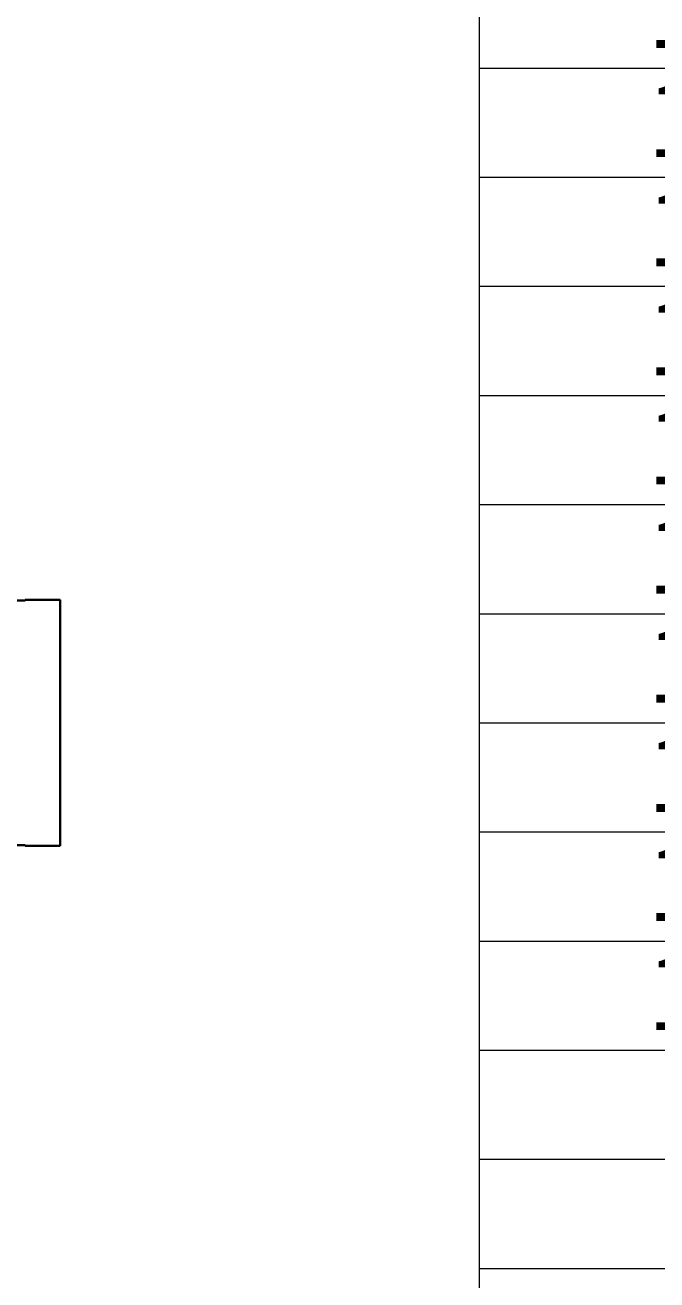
# Model space of a CAD drawing. Header units: millimetres. Extents: x 0 to 4220, y 0 to 2956.
# Drawn here: x 2160 to 2449, y 864 to 1439 of the extents above; entities that cross this region are included whole.
import ezdxf

# ---------------------------------------------------------------- set-up
doc = ezdxf.new("R2010")
doc.units = ezdxf.units.MM
doc.linetypes.add('SLD-实线', pattern=[0])
doc.styles.add('SLDTEXTSTYLE0', font='HYSWLONGFANGSONG.TTF')

# ---------------------------------------------------------------- blocks, each defined once
blk = doc.blocks.new('SW_TABLEANNOTATION_1')
at = {"color": 0, "linetype": 'SLD-实线', "lineweight": 0}
for p, q in [((0, 0), (0, -2462.64)), ((0, -1482.64), (1751.98, -1482.64)), ((0, -1532.64), (1751.98, -1532.64)), ((0, -1582.64), (1751.98, -1582.64)), ((0, -1632.64), (1751.98, -1632.64)), ((0, -1682.64), (1751.98, -1682.64)), ((0, -1732.64), (1751.98, -1732.64)), ((0, -1782.64), (1751.98, -1782.64)), ((0, -1832.64), (1751.98, -1832.64)), ((0, -1882.64), (1751.98, -1882.64)), ((0, -1932.64), (1751.98, -1932.64)), ((0, -1982.64), (1751.98, -1982.64)), ((0, -2032.64), (1751.98, -2032.64))]:
    blk.add_line(p, q, dxfattribs=at)
at = {"color": 0, "linetype": 'SLD-实线', "lineweight": 0, "char_height": 35, "attachment_point": 1, "style": 'SLDTEXTSTYLE0'}
for s, insert in [('19', (78.8, -1438.43)), ('18', (78.8, -1488.43)), ('17', (78.8, -1538.43)), ('16', (78.8, -1588.43)), ('15', (78.77, -1638.43)), ('14', (78.77, -1688.43)), ('13', (78.77, -1738.43)), ('12', (78.77, -1788.43)), ('11', (78.77, -1838.43)), ('10', (78.77, -1888.43))]:
    blk.add_mtext(s, dxfattribs=dict(at, insert=insert))

msp = doc.modelspace()

# ---------------------------------------------------------------- linework, layer by layer
at = {"color": 7, "linetype": 'SLD-实线', "lineweight": 30}
for p, q in [((2110.02, 1175.61), (2160.02, 1175.61)), ((2160.02, 1176.01), (2160.02, 1175.61)), ((2176.02, 1176.01), (2160.02, 1176.01)), ((2176.02, 1176.01), (2176.02, 1063.21)), ((2160.02, 1063.61), (2110.02, 1063.61)), ((2160.02, 1063.61), (2160.02, 1063.21)), ((2160.02, 1063.21), (2176.02, 1063.21))]:
    msp.add_line(p, q, dxfattribs=at)

# ---------------------------------------------------------------- block references
at = {"color": 7, "linetype": 'SLD-实线', "lineweight": 0}
msp.add_blockref('SW_TABLEANNOTATION_1', (2367.97, 2902.24), dxfattribs=at)

doc.saveas('drawing.dxf')
